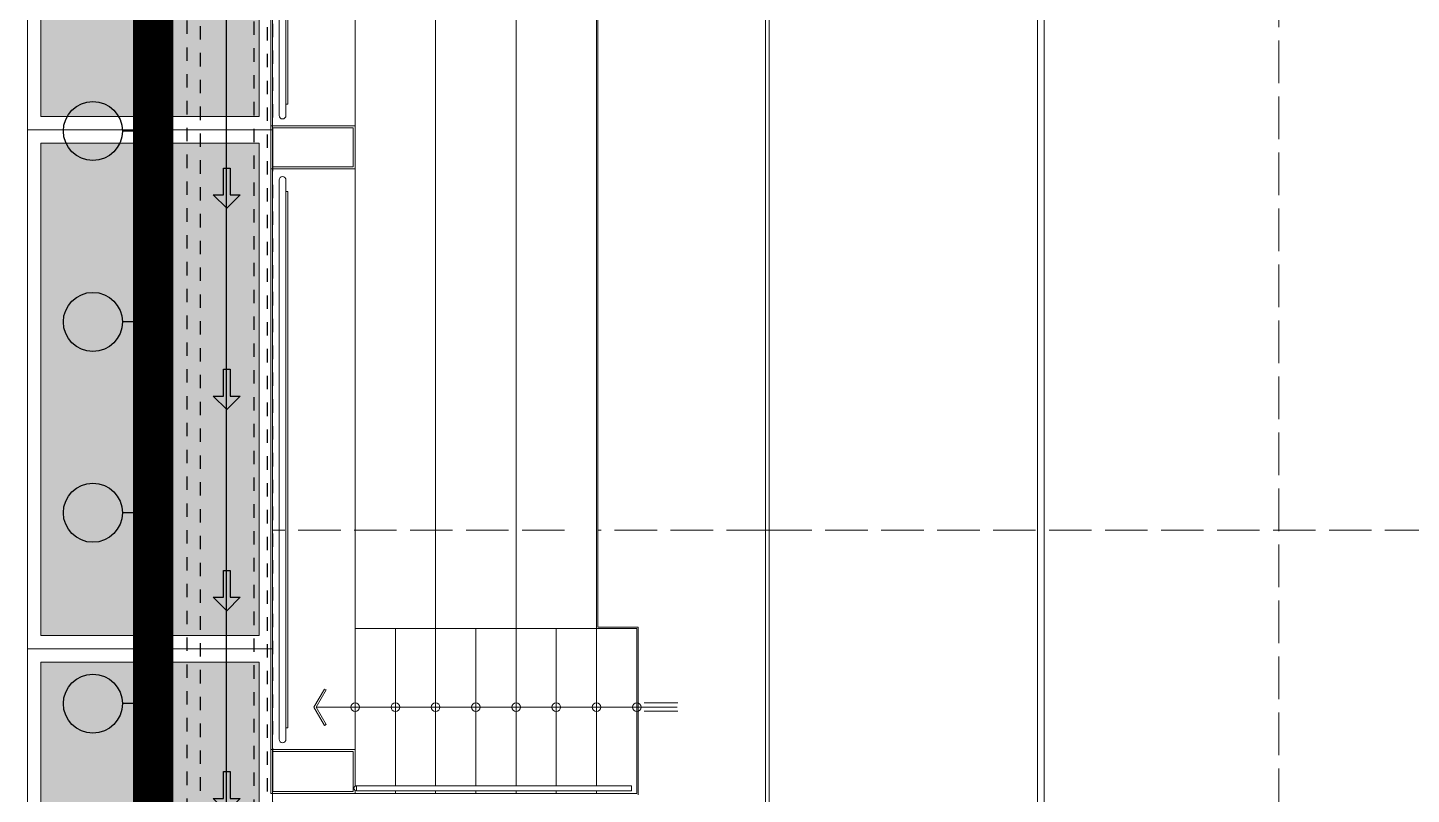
# Model space of a CAD drawing. Header units: metres. Extents: x 349703 to 349913, y 9282546 to 9282694.
# Drawn here: x 349772.33 to 349782.65, y 9282625.82 to 9282631.54 of the extents above; entities that cross this region are included whole.
import ezdxf

# ---------------------------------------------------------------- set-up
doc = ezdxf.new("R2010")
doc.units = ezdxf.units.M
doc.header["$LTSCALE"] = 0.25
for name, pattern in [('01 nivel$0$HIDDEN2', [0.1875, 0.125, -0.0625]), ('B. SUM 2$0$HIDDEN', [0.375, 0.25, -0.125]), ('DASHED2', [0.762, 0.635, -0.127])]:
    doc.linetypes.add(name, pattern=pattern)
for name, color, linetype, lineweight in [('.', 7, 'Continuous', 0), ('0_ CUNETAS', 160, 'Continuous', 5), ('AREA-VERDE', 3, 'CONTINUOUS', 9), ('ARQ-FONDO', 253, 'CONTINUOUS', 9), ('CUNETAS-RED', 5, 'CONTINUOUS', 18), ('LLORAD-SIMB', 1, 'CONTINUOUS', 25), ('LLORAD-TRAMO', 1, 'CONTINUOUS', 70)]:
    doc.layers.add(name, color=color, linetype=linetype, lineweight=lineweight)

# ---------------------------------------------------------------- blocks, each defined once
blk = doc.blocks.new('Barandilla - Barandilla-4344414-PLANTA GENERAL')
at = {"layer": 'ARQ-FONDO'}
for p, q in [((5.506, 28.225), (5.544, 28.225)), ((5.506, 26.175), (5.506, 28.225)), ((5.544, 26.175), (5.544, 28.225)), ((5.544, 26.175), (5.506, 26.175))]:
    blk.add_line(p, q, dxfattribs=at)
blk.add_arc((5.525, 28.225), 0.0191, 0, 180, dxfattribs=at)
blk = doc.blocks.new('BARAMDA Y TACHO')
at = {"layer": 'ARQ-FONDO'}
for p, q in [((-28.588, 3.784), (-28.588, 3.797)), ((-28.588, 3.784), (-24.588, 3.784)), ((-24.588, 3.784), (-24.588, 3.797)), ((-23.938, 3.797), (-23.938, 3.784)), ((-23.938, 3.784), (-19.938, 3.784))]:
    blk.add_line(p, q, dxfattribs=at)
for points in [[(-28.673, 3.847), (-24.503, 3.847, -1), (-24.503, 3.797), (-28.673, 3.797, -1)], [(-24.023, 3.847), (-19.853, 3.847, -1), (-19.853, 3.797), (-24.023, 3.797, -1)]]:
    blk.add_lwpolyline(points, format="xyb", close=True, dxfattribs=at)
blk = doc.blocks.new('LINEAS DE COLOR NEGRO')
at = {"layer": 'ARQ-FONDO', "lineweight": 0}
for p, q in [((-0.377, -12.273), (31.673, -12.273)), ((31.648, -12.3), (-0.352, -12.3)), ((1.648, -14.3), (29.648, -14.3)), ((29.15, -14.35), (15.673, -14.35))]:
    blk.add_line(p, q, dxfattribs=at)
blk = doc.blocks.new('POLIDEPORTIVO')
at = {"layer": 'ARQ-FONDO'}
for p, q in [((374605.838, 9249297.991), (374605.838, 9249312.152)), ((374606.438, 9249297.991), (374606.438, 9249312.152)), ((374607.038, 9249297.991), (374607.038, 9249312.152)), ((374607.048, 9249310.971), (374607.048, 9249299.171)), ((374605.238, 9249302.911), (374605.238, 9249307.239)), ((374605.238, 9249302.589), (374605.238, 9249302.911)), ((374605.238, 9249298.261), (374605.238, 9249302.589)), ((374605.238, 9249299.161), (374607.338, 9249299.161)), ((374607.048, 9249299.171), (374607.348, 9249299.171)), ((374607.338, 9249297.931), (374607.338, 9249299.161)), ((374607.348, 9249299.171), (374607.348, 9249297.921)), ((374604.947, 9249298.575), (374607.639, 9249298.575)), ((374607.393, 9249298.607), (374607.643, 9249298.607)), ((374607.393, 9249298.547), (374607.643, 9249298.547)), ((374605.238, 9249297.931), (374607.338, 9249297.931))]:
    blk.add_line(p, q, dxfattribs=at)
at = {"layer": 'ARQ-FONDO', "linetype": 'DASHED2', "lineweight": 0, "ltscale": 2}
for p, q in [((374608.325, 9249311.896), (374608.325, 9249279.896)), ((374612.125, 9249311.896), (374612.125, 9249279.896)), ((374606.8, 9249299.896), (374604.625, 9249299.896)), ((374608.325, 9249299.896), (374607.05, 9249299.896)), ((374608.325, 9249299.896), (374627.325, 9249299.896))]:
    blk.add_line(p, q, dxfattribs=at)
at = {"layer": 'ARQ-FONDO', "lineweight": 0}
for p, q in [((374604.608, 9249302.911), (374604.608, 9249307.239)), ((374605.238, 9249302.911), (374604.608, 9249302.911)), ((374604.608, 9249302.911), (374604.608, 9249302.589)), ((374604.623, 9249302.896), (374605.223, 9249302.896)), ((374604.623, 9249302.604), (374604.623, 9249302.896)), ((374605.223, 9249302.896), (374605.223, 9249302.604)), ((374604.608, 9249298.246), (374604.608, 9249302.589)), ((374604.608, 9249302.589), (374605.238, 9249302.589)), ((374605.223, 9249302.604), (374604.623, 9249302.604)), ((374605.538, 9249297.991), (374605.538, 9249299.161)), ((374606.138, 9249297.991), (374606.138, 9249299.161)), ((374606.738, 9249297.991), (374606.738, 9249299.161)), ((374605.238, 9249298.261), (374604.608, 9249298.261)), ((374604.608, 9249298.246), (374604.608, 9249297.931)), ((374604.623, 9249297.946), (374604.623, 9249298.246)), ((374604.623, 9249298.246), (374605.223, 9249298.246)), ((374605.223, 9249298.246), (374605.223, 9249297.946)), ((374605.238, 9249297.987), (374605.238, 9249298.261)), ((374604.608, 9249297.931), (374605.238, 9249297.931)), ((374605.223, 9249297.946), (374604.623, 9249297.946)), ((374605.238, 9249297.931), (374605.238, 9249297.957)), ((374605.538, 9249297.931), (374605.538, 9249297.953)), ((374605.838, 9249297.931), (374605.838, 9249297.953)), ((374606.138, 9249297.931), (374606.138, 9249297.953)), ((374606.438, 9249297.931), (374606.438, 9249297.953)), ((374606.738, 9249297.931), (374606.738, 9249297.953)), ((374607.038, 9249297.931), (374607.038, 9249297.953))]:
    blk.add_line(p, q, dxfattribs=at)
at = {"layer": 'ARQ-FONDO'}
blk.add_lwpolyline([(374605.009, 9249298.44), (374604.931, 9249298.575), (374605.009, 9249298.711), (374605.021, 9249298.704), (374604.947, 9249298.575), (374605.021, 9249298.447)], close=True, dxfattribs=at)
for centre in [(374605.238, 9249298.576), (374605.538, 9249298.576), (374605.838, 9249298.575), (374606.138, 9249298.575), (374606.438, 9249298.575), (374606.738, 9249298.575), (374607.038, 9249298.576), (374607.338, 9249298.575)]:
    blk.add_circle(centre, 0.0323, dxfattribs=at)
at = {"layer": 'ARQ-FONDO', "rotation": 90}
for name, p in [('BARAMDA Y TACHO', (374608.519, 9249327.009)), ('LINEAS DE COLOR NEGRO', (374596.025, 9249280.248)), ('Barandilla - Barandilla-4344414-PLANTA GENERAL', (374633.473, 9249292.446))]:
    blk.add_blockref(name, p, dxfattribs=at)
blk = doc.blocks.new('67')
at = {"layer": 'AREA-VERDE', "lineweight": 0, "true_color": 0xc4e4b2, "transparency": 33554687}
h = blk.add_hatch(color=3, dxfattribs=at)
h.dxf.hatch_style = 1
h.paths.add_polyline_path([(349446.784, 9282630.876), (349448.411, 9282630.876), (349448.411, 9282633.226), (349446.784, 9282633.226)])
h = blk.add_hatch(color=3, dxfattribs=at)
h.dxf.hatch_style = 1
h.paths.add_polyline_path([(349446.784, 9282627.006), (349448.411, 9282627.006), (349448.411, 9282630.676), (349446.784, 9282630.676)])
h = blk.add_hatch(color=3, dxfattribs=at)
h.dxf.hatch_style = 1
h.paths.add_polyline_path([(349446.784, 9282622.96), (349448.411, 9282622.96), (349448.411, 9282626.806), (349446.784, 9282626.806)])
at = {"layer": 'ARQ-FONDO', "flags": 128}
for points in [[(349446.684, 9282641.117), (349448.511, 9282641.117), (349448.511, 9282603.141), (349448.054, 9282603.141), (349448.054, 9282603.241), (349447.822, 9282603.241), (349447.822, 9282622.86), (349446.684, 9282622.86), (349446.684, 9282641.117)], [(349448.511, 9282630.776), (349446.684, 9282630.776)], [(349448.511, 9282626.906), (349446.684, 9282626.906)]]:
    blk.add_lwpolyline(points, dxfattribs=at)
at = {"layer": 'ARQ-FONDO'}
for points in [[(349446.784, 9282633.226), (349448.411, 9282633.226), (349448.411, 9282630.876), (349446.784, 9282630.876)], [(349446.784, 9282630.676), (349448.411, 9282630.676), (349448.411, 9282627.006), (349446.784, 9282627.006)], [(349446.784, 9282626.806), (349448.411, 9282626.806), (349448.411, 9282622.96), (349446.784, 9282622.96)]]:
    blk.add_lwpolyline(points, close=True, dxfattribs=at)
blk = doc.blocks.new('*U2193')
at = {"layer": '.', "lineweight": 30}
h = blk.add_hatch(color=1, dxfattribs=at)
h.dxf.hatch_style = 1
h.paths.add_polyline_path([(-0.025, -0.05), (-0.1, -0.05), (0, -0.15), (0.1, -0.05), (0.025, -0.05), (0.025, 0.15), (-0.025, 0.15)])
at = {"layer": '0_ CUNETAS', "color": 1, "lineweight": 30}
blk.add_lwpolyline([(-0.1, -0.05), (-0.025, -0.05), (-0.025, 0.15), (0.025, 0.15), (0.025, -0.05), (0.1, -0.05), (0, -0.15)], close=True, dxfattribs=at)
blk = doc.blocks.new('*U2190')
at = {"layer": '0_ CUNETAS', "color": 0, "linetype": 'ByBlock', "lineweight": -2, "transparency": 16777216}
for p in [(0, 45), (0, 43.5), (0, 42), (0, 40.5)]:
    blk.add_blockref('*U2193', p, dxfattribs=at)
blk = doc.blocks.new('drenaje')
at = {"layer": 'CUNETAS-RED', "linetype": '01 nivel$0$HIDDEN2', "lineweight": 30}
for p, q in [((55.365, -34.147), (55.365, -90.47)), ((55.465, -34.189), (55.465, -90.556)), ((55.865, -34.354), (55.865, -90.38)), ((55.965, -34.396), (55.965, -90.337))]:
    blk.add_line(p, q, dxfattribs=at)
at = {"layer": 'CUNETAS-RED', "lineweight": 0}
blk.add_blockref('*U2190', (55.662, -90.197), dxfattribs=at)

msp = doc.modelspace()

# ---------------------------------------------------------------- linework, layer by layer
at = {"layer": 'ARQ-FONDO', "lineweight": 30}
msp.add_lwpolyline([(349782.304, 9282643.217), (349782.304, 9282641.638), (349782.097, 9282641.431), (349774.01, 9282641.431), (349773.812, 9282641.233), (349773.821, 9282585.07)], dxfattribs=at)
at = {"layer": 'ARQ-FONDO', "linetype": 'B. SUM 2$0$HIDDEN', "flags": 128}
msp.add_lwpolyline([(349774.161, 9282605.467), (349774.161, 9282642.117), (349797.511, 9282642.117), (349797.511, 9282605.467)], close=True, dxfattribs=at)
at = {"layer": 'LLORAD-SIMB'}
for p, q in [((349773.27, 9282630.767), (349773.04, 9282630.767)), ((349773.27, 9282629.344), (349773.04, 9282629.344)), ((349773.27, 9282627.921), (349773.04, 9282627.921)), ((349773.27, 9282626.498), (349773.04, 9282626.498))]:
    msp.add_line(p, q, dxfattribs=at)
for centre in [(349772.82, 9282630.767), (349772.82, 9282629.344), (349772.82, 9282627.921), (349772.82, 9282626.498)]:
    msp.add_circle(centre, 0.22, dxfattribs=at)
at = {"layer": 'LLORAD-TRAMO', "const_width": 0.3}
msp.add_lwpolyline([(349773.27, 9282631.69), (349773.27, 9282631.44), (349773.27, 9282631.19), (349773.27, 9282630.94), (349773.27, 9282630.69), (349773.27, 9282630.44), (349773.27, 9282630.19), (349773.27, 9282629.94), (349773.27, 9282629.69), (349773.27, 9282629.44), (349773.27, 9282629.19), (349773.27, 9282628.94), (349773.27, 9282628.69), (349773.27, 9282628.44), (349773.27, 9282628.19), (349773.27, 9282627.94), (349773.27, 9282627.69), (349773.27, 9282627.44), (349773.27, 9282627.19), (349773.27, 9282626.94), (349773.27, 9282626.69), (349773.27, 9282626.44), (349773.27, 9282626.19), (349773.27, 9282625.94), (349773.27, 9282625.69), (349773.27, 9282625.44)], dxfattribs=at)

# ---------------------------------------------------------------- block references
at = {"layer": 'ARQ-FONDO'}
msp.add_blockref('67', (325.649, 0), dxfattribs=at)
at = {"layer": 'ARQ-FONDO', "lineweight": 30}
msp.add_blockref('POLIDEPORTIVO', (-24830.462, 33327.896), dxfattribs=at)
at = {"layer": 'CUNETAS-RED', "lineweight": 30}
msp.add_blockref('drenaje', (349718.156, 9282675.538), dxfattribs=at)

doc.saveas('drawing.dxf')
